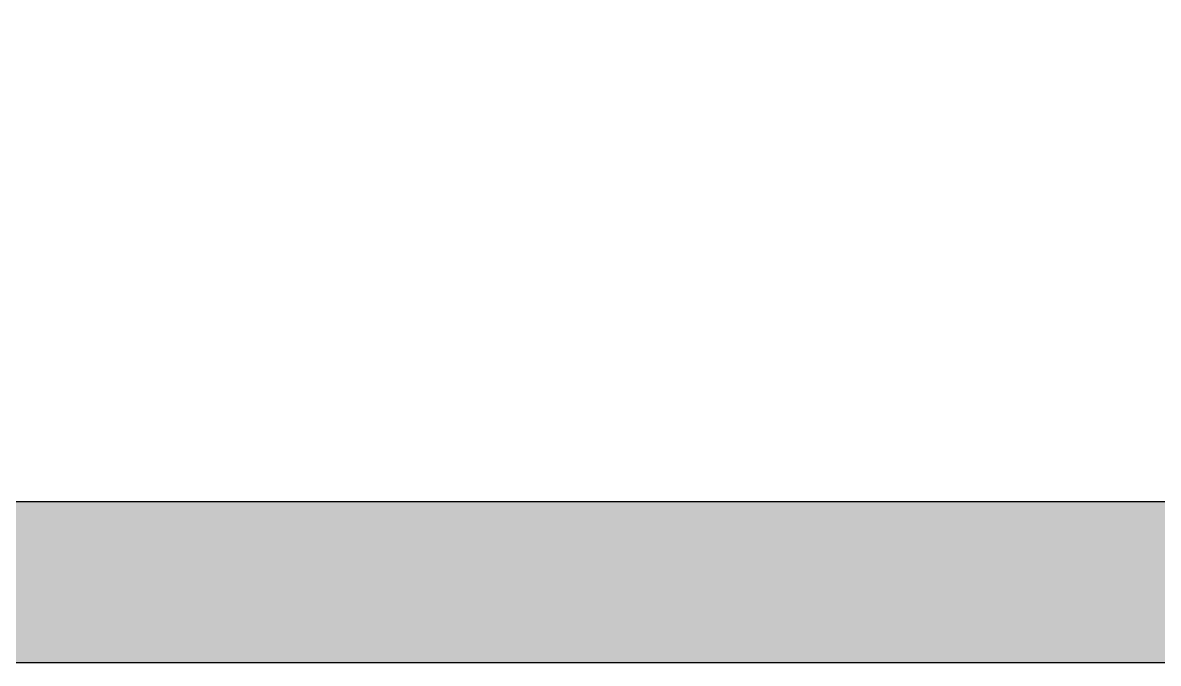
# Model space of a CAD drawing. Extents: x 171 to 1038, y -1303 to 275.
# Drawn here: x 203.18 to 210.24, y 140.06 to 144.04 of the extents above; entities that cross this region are included whole.
import ezdxf

# ---------------------------------------------------------------- set-up
doc = ezdxf.new("R2010")
doc.units = 0
doc.header["$LTSCALE"] = 12
doc.header["$MEASUREMENT"] = 0
doc.layers.add('L25', color=1, linetype='CONTINUOUS')
doc.layers.add('L35', color=3, linetype='CONTINUOUS')

msp = doc.modelspace()

# ---------------------------------------------------------------- hatches: boundary and pattern name
at = {"layer": 'L25'}
h = msp.add_hatch(color=256, dxfattribs=at)
edge = h.paths.add_edge_path(flags=16)
edge.add_line((333.0804, 141.0598), (203.0804, 141.0598))
edge.add_arc((203.0804, 150.0598), 9, 180, 270, ccw=False)
edge.add_line((194.0804, 150.0598), (194.0804, 265.0598))
edge.add_arc((203.0804, 265.0598), 9, 90, 180, ccw=False)
edge.add_line((203.0804, 274.0598), (333.0804, 274.0598))
edge.add_arc((333.0804, 265.0598), 9, 0, 90, ccw=False)
edge.add_line((342.0804, 265.0598), (342.0804, 150.0598))
edge.add_arc((333.0804, 150.0598), 9, -90, 0, ccw=False)
edge = h.paths.add_edge_path()
edge.add_line((333.0804, 140.0598), (203.0804, 140.0598))
edge.add_arc((203.0804, 150.0598), 10, 180, 270, ccw=False)
edge.add_line((193.0804, 150.0598), (193.0804, 265.0598))
edge.add_arc((203.0804, 265.0598), 10, 90, 180, ccw=False)
edge.add_line((203.0804, 275.0598), (333.0804, 275.0598))
edge.add_arc((333.0804, 265.0598), 10, 0, 90, ccw=False)
edge.add_line((343.0804, 265.0598), (343.0804, 150.0598))
edge.add_arc((333.0804, 150.0598), 10, -90, 0, ccw=False)

# ---------------------------------------------------------------- linework, layer by layer
at = {"layer": 'L35'}
for points in [[(333.0804, 140.0598), (203.0804, 140.0598, -0.414214), (193.0804, 150.0598), (193.0804, 265.0598, -0.414214), (203.0804, 275.0598), (333.0804, 275.0598, -0.414214), (343.0804, 265.0598), (343.0804, 150.0598, -0.414214)], [(333.0804, 141.0598), (203.0804, 141.0598, -0.414214), (194.0804, 150.0598), (194.0804, 265.0598, -0.414214), (203.0804, 274.0598), (333.0804, 274.0598, -0.414214), (342.0804, 265.0598), (342.0804, 150.0598, -0.414214)]]:
    msp.add_lwpolyline(points, format="xyb", close=True, dxfattribs=at)

doc.saveas('drawing.dxf')
